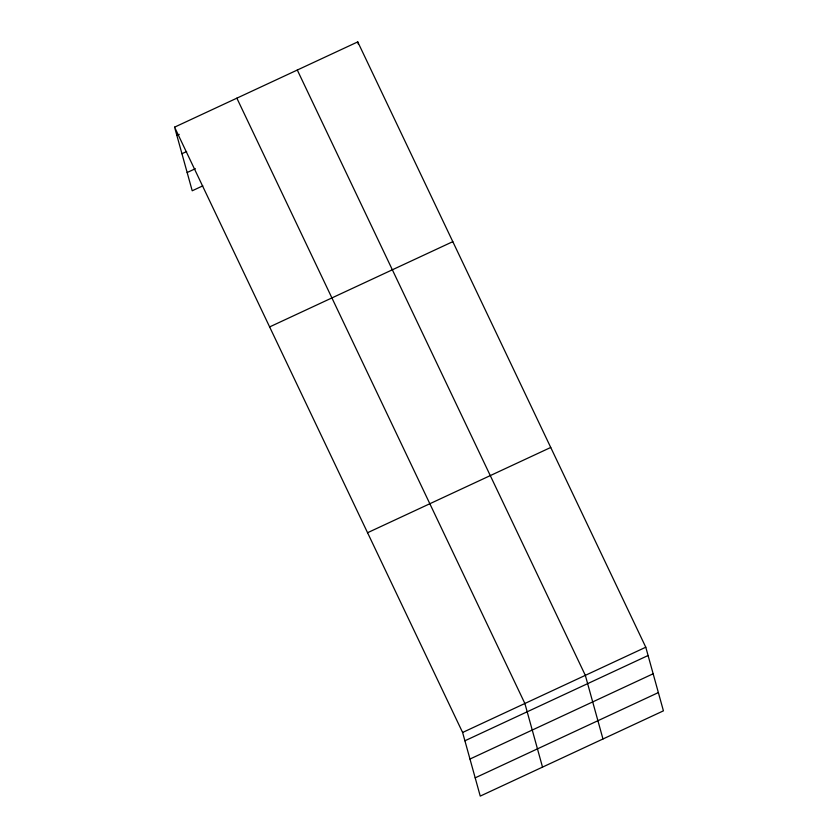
<?xml version="1.0" encoding="UTF-8"?>
<svg xmlns="http://www.w3.org/2000/svg" width="838" height="838" viewBox="0 0 838 838"><rect width="100%" height="100%" fill="white"/><g stroke="black" fill="none" stroke-linecap="round" stroke-linejoin="round"><path stroke-width="1.26" d="M174.576 127.156L357.753 41.9L645.784 647.219L663.424 710.844L480.247 796.1L462.607 732.475L174.576 127.156L192.216 190.781L202.796 185.858M176.881 135.463L179.227 134.363M181.94 153.721L186.644 151.531M187.157 172.523L195.38 168.7M269.627 326.914L452.803 241.658M367.557 532.727L550.734 447.461M462.607 732.475L645.784 647.219M464.901 740.782L648.078 655.515M469.971 759.039L653.148 673.773M475.188 777.842L658.364 692.586M297.301 70.036L585.333 675.355L602.972 738.98M236.861 98.172L524.881 703.491L542.521 767.116M357.753 41.9L358.413 44.267"/></g></svg>
